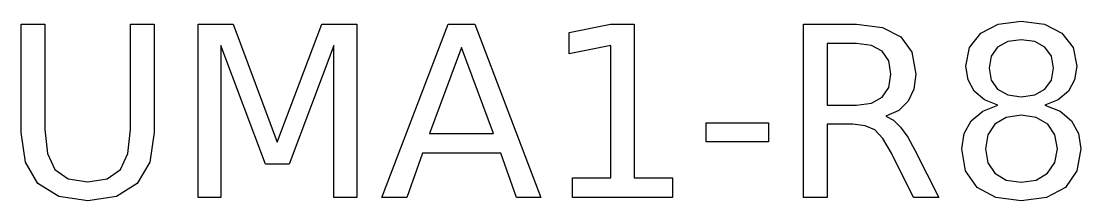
# Model space of a CAD drawing. Header units: millimetres. Extents: x -5.3 to 5.3, y 5.1 to 7.
import ezdxf

# ---------------------------------------------------------------- set-up
doc = ezdxf.new("R2010")
doc.units = ezdxf.units.MM

msp = doc.modelspace()

# ---------------------------------------------------------------- linework, layer by layer
at = {"layer": 'MARK'}
for points in [[(-5.297, 6.919), (-5.061, 6.919), (-5.061, 5.865), (-5.035, 5.625), (-4.96, 5.463), (-4.827, 5.371), (-4.632, 5.341), (-4.438, 5.371), (-4.305, 5.463), (-4.229, 5.625), (-4.204, 5.865), (-4.204, 6.919), (-3.968, 6.919), (-3.968, 5.836), (-4.01, 5.538), (-4.137, 5.323), (-4.344, 5.193), (-4.632, 5.15), (-4.921, 5.193), (-5.129, 5.323), (-5.255, 5.538), (-5.297, 5.836), (-5.297, 6.919)], [(-3.528, 6.919), (-3.178, 6.919), (-2.736, 5.738), (-2.291, 6.919), (-1.941, 6.919), (-1.941, 5.184), (-2.17, 5.184), (-2.17, 6.707), (-2.617, 5.517), (-2.853, 5.517), (-3.3, 6.707), (-3.3, 5.184), (-3.528, 5.184), (-3.528, 6.919)], [(-1.028, 6.919), (-0.761, 6.919), (-0.1, 5.184), (-0.344, 5.184), (-0.502, 5.629), (-1.284, 5.629), (-1.442, 5.184), (-1.69, 5.184), (-1.028, 6.919)], [(0.215, 5.381), (0.598, 5.381), (0.598, 6.705), (0.181, 6.621), (0.181, 6.835), (0.596, 6.919), (0.83, 6.919), (0.83, 5.381), (1.214, 5.381), (1.214, 5.184), (0.215, 5.184), (0.215, 5.381)], [(3.348, 5.997), (3.423, 5.957), (3.495, 5.888), (3.567, 5.789), (3.639, 5.658), (3.877, 5.184), (3.625, 5.184), (3.403, 5.629), (3.318, 5.774), (3.236, 5.86), (3.141, 5.903), (3.016, 5.917), (2.76, 5.917), (2.76, 5.184), (2.525, 5.184), (2.525, 6.919), (3.055, 6.919), (3.315, 6.888), (3.499, 6.794), (3.609, 6.638), (3.646, 6.419), (3.627, 6.269), (3.57, 6.147), (3.476, 6.056), (3.348, 5.997)], [(4.467, 6.107), (4.333, 6.161), (4.232, 6.248), (4.169, 6.363), (4.148, 6.5), (4.185, 6.687), (4.296, 6.829), (4.471, 6.92), (4.702, 6.95), (4.933, 6.92), (5.108, 6.829), (5.219, 6.687), (5.256, 6.5), (5.235, 6.363), (5.172, 6.248), (5.071, 6.161), (4.938, 6.107), (5.089, 6.049), (5.202, 5.953), (5.273, 5.825), (5.297, 5.672), (5.258, 5.449), (5.143, 5.285), (4.955, 5.184), (4.702, 5.15), (4.448, 5.184), (4.261, 5.285), (4.145, 5.449), (4.107, 5.672), (4.131, 5.825), (4.202, 5.953), (4.316, 6.049), (4.467, 6.107)], [(-0.895, 6.687), (-1.214, 5.824), (-0.576, 5.824), (-0.895, 6.687)], [(2.76, 6.726), (2.76, 6.11), (3.055, 6.11), (3.204, 6.13), (3.311, 6.189), (3.376, 6.285), (3.398, 6.419), (3.376, 6.552), (3.311, 6.648), (3.204, 6.706), (3.055, 6.726), (2.76, 6.726)], [(4.381, 6.478), (4.402, 6.358), (4.465, 6.268), (4.567, 6.211), (4.702, 6.193), (4.837, 6.211), (4.938, 6.268), (5.002, 6.358), (5.024, 6.478), (5.002, 6.598), (4.938, 6.689), (4.837, 6.745), (4.702, 6.764), (4.567, 6.745), (4.465, 6.689), (4.402, 6.598), (4.381, 6.478)], [(4.702, 6.008), (4.552, 5.985), (4.438, 5.918), (4.367, 5.812), (4.343, 5.672), (4.367, 5.532), (4.438, 5.426), (4.552, 5.358), (4.702, 5.336), (4.851, 5.358), (4.965, 5.426), (5.038, 5.533), (5.062, 5.672), (5.038, 5.812), (4.966, 5.918), (4.852, 5.985), (4.702, 6.008)], [(1.55, 5.931), (2.176, 5.931), (2.176, 5.74), (1.55, 5.74), (1.55, 5.931)]]:
    msp.add_lwpolyline(points, close=True, dxfattribs=at)

doc.saveas('drawing.dxf')
